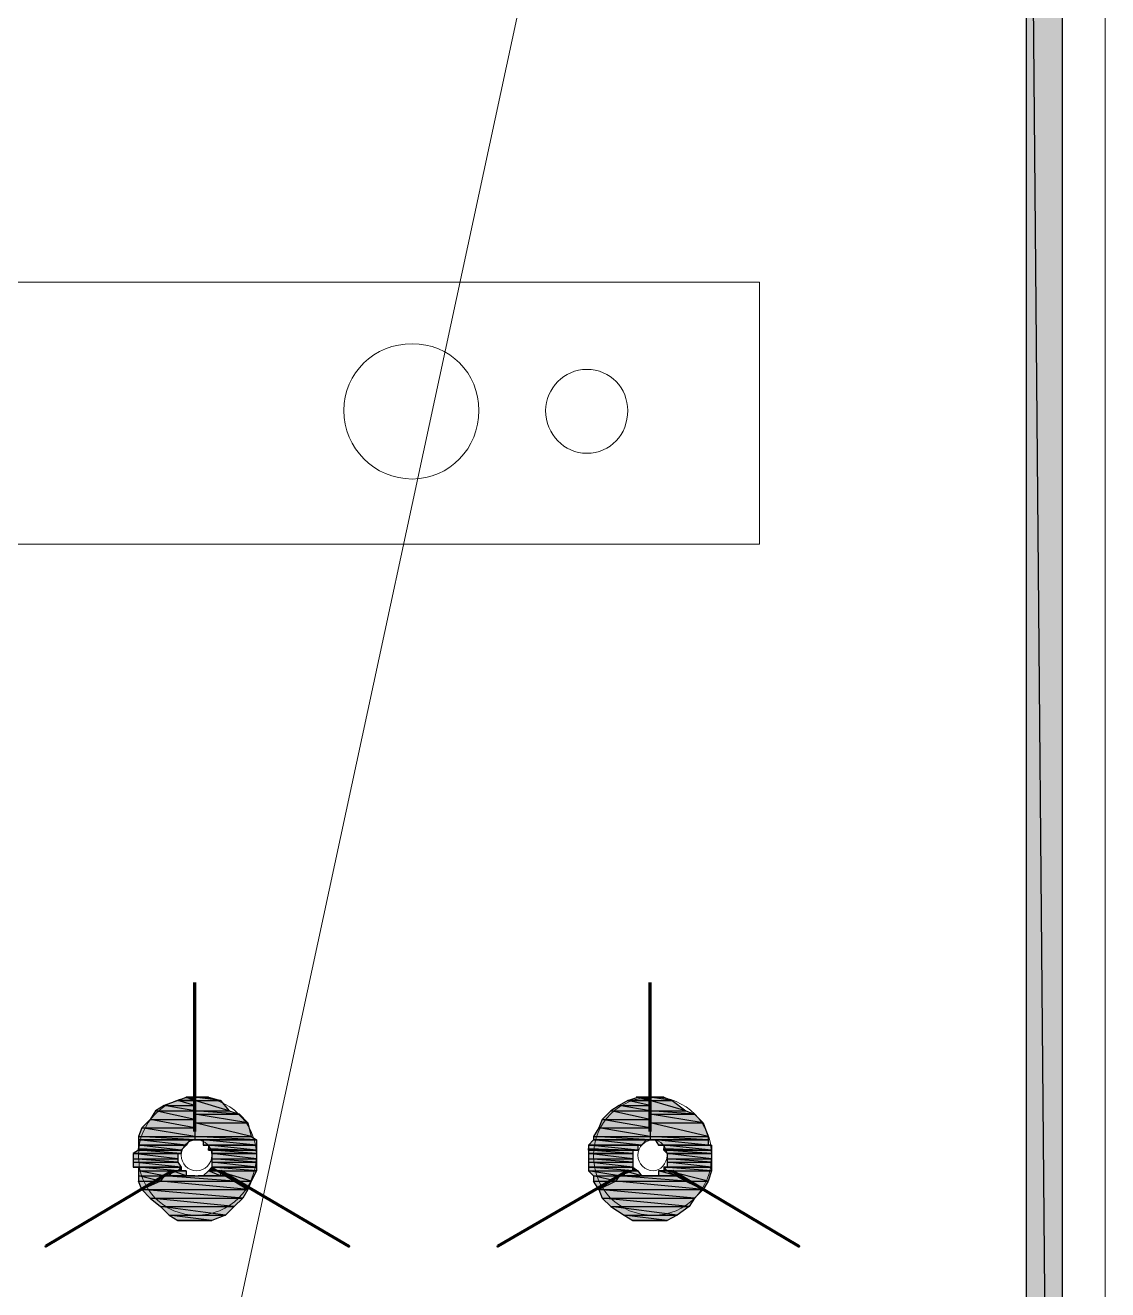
# Model space of a CAD drawing. Header units: millimetres. Extents: x 50 to 186, y -32 to 33.
# Drawn here: x 118.926 to 119.809, y -7.654 to -6.623 of the extents above; entities that cross this region are included whole.
import ezdxf

# ---------------------------------------------------------------- set-up
doc = ezdxf.new("R2010")
doc.units = ezdxf.units.MM
doc.layers.add('Prumada Eletrica', color=40, linetype='Continuous', lineweight=30)

msp = doc.modelspace()

# ---------------------------------------------------------------- hatches: boundary and pattern name
at = {"layer": 'Prumada Eletrica', "true_color": 0x000007}
h = msp.add_hatch(color=7, dxfattribs=at)
h.paths.add_polyline_path([(119.7722, -5.9843), (119.7429, -5.9843), (119.7722, -9.3282)])
h.paths.add_polyline_path([(119.7429, -5.9843), (119.7722, -9.3282), (119.7429, -9.3282)])
for points in [[(119.0641, -7.4998), (119.0501, -7.4998), (119.0571, -7.497)], [(119.4356, -7.4998), (119.4174, -7.4998), (119.4258, -7.497)], [(119.0529, -7.5571), (119.0501, -7.5571), (119.0529, -7.5543)], [(119.4258, -7.5571), (119.4216, -7.5571), (119.4216, -7.5543)], [(119.0208, -7.5724), (119.018, -7.5655), (119.0361, -7.5655)], [(119.1074, -7.5724), (119.0962, -7.5655), (119.1101, -7.5655)], [(119.3937, -7.5724), (119.3895, -7.5655), (119.4077, -7.5655)], [(119.4789, -7.5724), (119.4649, -7.5655), (119.4831, -7.5655)]]:
    msp.add_hatch(color=7, dxfattribs=at).paths.add_polyline_path(points)
h = msp.add_hatch(color=7, dxfattribs=at)
h.paths.add_polyline_path([(119.0571, -7.497), (119.0641, -7.497)])
h.paths.add_polyline_path([(119.0571, -7.497), (119.0641, -7.497), (119.0641, -7.4998)])
h = msp.add_hatch(color=7, dxfattribs=at)
h.paths.add_polyline_path([(119.0641, -7.4998), (119.085, -7.4998), (119.0641, -7.497)])
h.paths.add_polyline_path([(119.085, -7.4998), (119.0641, -7.497), (119.0752, -7.497)])
h = msp.add_hatch(color=7, dxfattribs=at)
h.paths.add_polyline_path([(119.4258, -7.497), (119.4244, -7.497), (119.4356, -7.497)])
h.paths.add_polyline_path([(119.4258, -7.497), (119.4356, -7.497), (119.4356, -7.4998)])
h = msp.add_hatch(color=7, dxfattribs=at)
h.paths.add_polyline_path([(119.4356, -7.4998), (119.4537, -7.4998), (119.4356, -7.497)])
h.paths.add_polyline_path([(119.4537, -7.4998), (119.4356, -7.497), (119.4468, -7.497)])
h = msp.add_hatch(color=7, dxfattribs=at)
h.paths.add_polyline_path([(119.0277, -7.5152), (119.0641, -7.5152), (119.0319, -7.5082)])
h.paths.add_polyline_path([(119.0641, -7.5152), (119.0319, -7.5082), (119.0641, -7.5082)])
h = msp.add_hatch(color=7, dxfattribs=at)
h.paths.add_polyline_path([(119.0319, -7.5082), (119.0641, -7.5082), (119.0389, -7.504)])
h.paths.add_polyline_path([(119.0641, -7.5082), (119.0389, -7.504), (119.0641, -7.504)])
h = msp.add_hatch(color=7, dxfattribs=at)
h.paths.add_polyline_path([(119.0389, -7.504), (119.0641, -7.504), (119.0501, -7.4998)])
h.paths.add_polyline_path([(119.0641, -7.504), (119.0501, -7.4998), (119.0641, -7.4998)])
h = msp.add_hatch(color=7, dxfattribs=at)
h.paths.add_polyline_path([(119.0641, -7.5082), (119.092, -7.5082), (119.0641, -7.4998)])
h.paths.add_polyline_path([(119.092, -7.5082), (119.0641, -7.4998), (119.085, -7.4998)])
h = msp.add_hatch(color=7, dxfattribs=at)
h.paths.add_polyline_path([(119.0641, -7.511), (119.1004, -7.511), (119.0641, -7.5082)])
h.paths.add_polyline_path([(119.1004, -7.511), (119.0641, -7.5082), (119.092, -7.5082)])
h = msp.add_hatch(color=7, dxfattribs=at)
h.paths.add_polyline_path([(119.3965, -7.5152), (119.4356, -7.5152), (119.4035, -7.5082)])
h.paths.add_polyline_path([(119.4356, -7.5152), (119.4035, -7.5082), (119.4356, -7.5082)])
h = msp.add_hatch(color=7, dxfattribs=at)
h.paths.add_polyline_path([(119.4035, -7.5082), (119.4356, -7.5082), (119.4105, -7.504)])
h.paths.add_polyline_path([(119.4356, -7.5082), (119.4105, -7.504), (119.4356, -7.504)])
h = msp.add_hatch(color=7, dxfattribs=at)
h.paths.add_polyline_path([(119.4105, -7.504), (119.4356, -7.504), (119.4174, -7.4998)])
h.paths.add_polyline_path([(119.4356, -7.504), (119.4174, -7.4998), (119.4356, -7.4998)])
h = msp.add_hatch(color=7, dxfattribs=at)
h.paths.add_polyline_path([(119.4356, -7.5082), (119.4649, -7.5082), (119.4356, -7.4998)])
h.paths.add_polyline_path([(119.4649, -7.5082), (119.4356, -7.4998), (119.4537, -7.4998)])
h = msp.add_hatch(color=7, dxfattribs=at)
h.paths.add_polyline_path([(119.4356, -7.511), (119.4719, -7.511), (119.4356, -7.5082)])
h.paths.add_polyline_path([(119.4719, -7.511), (119.4356, -7.5082), (119.4649, -7.5082)])
h = msp.add_hatch(color=7, dxfattribs=at)
h.paths.add_polyline_path([(119.0208, -7.5222), (119.0641, -7.5222), (119.0277, -7.5152)])
h.paths.add_polyline_path([(119.0641, -7.5222), (119.0277, -7.5152), (119.0641, -7.5152)])
h = msp.add_hatch(color=7, dxfattribs=at)
h.paths.add_polyline_path([(119.0641, -7.518), (119.1074, -7.518), (119.0641, -7.511)])
h.paths.add_polyline_path([(119.1074, -7.518), (119.0641, -7.511), (119.1004, -7.511)])
h = msp.add_hatch(color=7, dxfattribs=at)
h.paths.add_polyline_path([(119.0641, -7.5291), (119.1101, -7.5291), (119.0641, -7.518)])
h.paths.add_polyline_path([(119.1101, -7.5291), (119.0641, -7.518), (119.1074, -7.518)])
h = msp.add_hatch(color=7, dxfattribs=at)
h.paths.add_polyline_path([(119.3937, -7.5222), (119.4356, -7.5222), (119.3965, -7.5152)])
h.paths.add_polyline_path([(119.4356, -7.5222), (119.3965, -7.5152), (119.4356, -7.5152)])
h = msp.add_hatch(color=7, dxfattribs=at)
h.paths.add_polyline_path([(119.4356, -7.518), (119.4789, -7.518), (119.4356, -7.511)])
h.paths.add_polyline_path([(119.4789, -7.518), (119.4356, -7.511), (119.4719, -7.511)])
h = msp.add_hatch(color=7, dxfattribs=at)
h.paths.add_polyline_path([(119.4356, -7.5291), (119.4831, -7.5291), (119.4356, -7.518)])
h.paths.add_polyline_path([(119.4831, -7.5291), (119.4356, -7.518), (119.4789, -7.518)])
h = msp.add_hatch(color=7, dxfattribs=at)
h.paths.add_polyline_path([(119.018, -7.5291), (119.0641, -7.5291), (119.0208, -7.5222)])
h.paths.add_polyline_path([(119.0641, -7.5291), (119.0208, -7.5222), (119.0641, -7.5222)])
h = msp.add_hatch(color=7, dxfattribs=at)
h.paths.add_polyline_path([(119.018, -7.5319), (119.0641, -7.5319), (119.018, -7.5291)])
h.paths.add_polyline_path([(119.0641, -7.5319), (119.018, -7.5291), (119.0641, -7.5291)])
h = msp.add_hatch(color=7, dxfattribs=at)
h.paths.add_polyline_path([(119.0641, -7.5319), (119.1143, -7.5319), (119.0641, -7.5291)])
h.paths.add_polyline_path([(119.1143, -7.5319), (119.0641, -7.5291), (119.1101, -7.5291)])
h = msp.add_hatch(color=7, dxfattribs=at)
h.paths.add_polyline_path([(119.3895, -7.5291), (119.4356, -7.5291), (119.3937, -7.5222)])
h.paths.add_polyline_path([(119.4356, -7.5291), (119.3937, -7.5222), (119.4356, -7.5222)])
h = msp.add_hatch(color=7, dxfattribs=at)
h.paths.add_polyline_path([(119.3895, -7.5319), (119.4356, -7.5319), (119.3895, -7.5291)])
h.paths.add_polyline_path([(119.4356, -7.5319), (119.3895, -7.5291), (119.4356, -7.5291)])
h = msp.add_hatch(color=7, dxfattribs=at)
h.paths.add_polyline_path([(119.4356, -7.5319), (119.4831, -7.5319), (119.4356, -7.5291)])
h.paths.add_polyline_path([(119.4831, -7.5319), (119.4356, -7.5291), (119.4831, -7.5291)])
h = msp.add_hatch(color=7, dxfattribs=at)
h.paths.add_polyline_path([(119.018, -7.5361), (119.0571, -7.5361), (119.018, -7.5319)])
h.paths.add_polyline_path([(119.0571, -7.5361), (119.018, -7.5319), (119.0599, -7.5319)])
h = msp.add_hatch(color=7, dxfattribs=at)
h.paths.add_polyline_path([(119.018, -7.5403), (119.0529, -7.5403), (119.018, -7.5361)])
h.paths.add_polyline_path([(119.0529, -7.5403), (119.018, -7.5361), (119.0571, -7.5361)])
h = msp.add_hatch(color=7, dxfattribs=at)
h.paths.add_polyline_path([(119.0529, -7.5403), (119.018, -7.5403), (119.018, -7.5389)])
h.paths.add_polyline_path([(119.018, -7.5403), (119.018, -7.5389), (119.0529, -7.5403)])
h.paths.add_polyline_path([(119.018, -7.5403), (119.0529, -7.5403)])
h.paths.add_polyline_path([(119.0529, -7.5403), (119.018, -7.5403), (119.018, -7.5389)])
h = msp.add_hatch(color=7, dxfattribs=at)
h.paths.add_polyline_path([(119.0641, -7.5319), (119.1143, -7.5319)])
h.paths.add_polyline_path([(119.0641, -7.5319), (119.1143, -7.5319), (119.0682, -7.5319)])
h = msp.add_hatch(color=7, dxfattribs=at)
h.paths.add_polyline_path([(119.0682, -7.5319), (119.0668, -7.5319), (119.1143, -7.5319)])
h.paths.add_polyline_path([(119.0682, -7.5319), (119.1143, -7.5319), (119.071, -7.5319)])
h = msp.add_hatch(color=7, dxfattribs=at)
h.paths.add_polyline_path([(119.071, -7.5361), (119.1143, -7.5361), (119.071, -7.5319)])
h.paths.add_polyline_path([(119.1143, -7.5361), (119.071, -7.5319), (119.1143, -7.5319)])
h = msp.add_hatch(color=7, dxfattribs=at)
h.paths.add_polyline_path([(119.071, -7.5361), (119.1143, -7.5361)])
h.paths.add_polyline_path([(119.071, -7.5361), (119.1143, -7.5361), (119.0752, -7.5361)])
h = msp.add_hatch(color=7, dxfattribs=at)
h.paths.add_polyline_path([(119.0752, -7.5403), (119.1143, -7.5403), (119.0752, -7.5361)])
h.paths.add_polyline_path([(119.1143, -7.5403), (119.0752, -7.5361), (119.1143, -7.5361)])
h = msp.add_hatch(color=7, dxfattribs=at)
h.paths.add_polyline_path([(119.0752, -7.5403), (119.0752, -7.5389), (119.1143, -7.5403)])
h.paths.add_polyline_path([(119.0752, -7.5403), (119.1143, -7.5403), (119.078, -7.5403)])
h = msp.add_hatch(color=7, dxfattribs=at)
h.paths.add_polyline_path([(119.3853, -7.5361), (119.4286, -7.5361), (119.3895, -7.5319)])
h.paths.add_polyline_path([(119.4286, -7.5361), (119.3895, -7.5319), (119.4328, -7.5319)])
h = msp.add_hatch(color=7, dxfattribs=at)
h.paths.add_polyline_path([(119.3853, -7.5403), (119.4258, -7.5403), (119.3853, -7.5361)])
h.paths.add_polyline_path([(119.4258, -7.5403), (119.3853, -7.5361), (119.4258, -7.5361)])
h = msp.add_hatch(color=7, dxfattribs=at)
h.paths.add_polyline_path([(119.3853, -7.5403), (119.4216, -7.5403)])
h.paths.add_polyline_path([(119.4216, -7.5403), (119.3853, -7.5403), (119.4258, -7.5403)])
h.paths.add_polyline_path([(119.3853, -7.5403), (119.4258, -7.5403)])
h.paths.add_polyline_path([(119.4258, -7.5403), (119.3853, -7.5403), (119.3853, -7.5389)])
h = msp.add_hatch(color=7, dxfattribs=at)
h.paths.add_polyline_path([(119.4356, -7.5319), (119.4831, -7.5319)])
h.paths.add_polyline_path([(119.4356, -7.5319), (119.4831, -7.5319), (119.4398, -7.5319)])
h = msp.add_hatch(color=7, dxfattribs=at)
h.paths.add_polyline_path([(119.4426, -7.5361), (119.4831, -7.5361), (119.4398, -7.5319)])
h.paths.add_polyline_path([(119.4831, -7.5361), (119.4398, -7.5319), (119.4831, -7.5319)])
h = msp.add_hatch(color=7, dxfattribs=at)
h.paths.add_polyline_path([(119.4426, -7.5361), (119.4859, -7.5361)])
h.paths.add_polyline_path([(119.4426, -7.5361), (119.4859, -7.5361), (119.4468, -7.5361)])
h = msp.add_hatch(color=7, dxfattribs=at)
h.paths.add_polyline_path([(119.4468, -7.5403), (119.4859, -7.5403), (119.4468, -7.5361)])
h.paths.add_polyline_path([(119.4859, -7.5403), (119.4468, -7.5361), (119.4859, -7.5361)])
h = msp.add_hatch(color=7, dxfattribs=at)
h.paths.add_polyline_path([(119.4859, -7.5403), (119.4468, -7.5403), (119.4468, -7.5389)])
h.paths.add_polyline_path([(119.4468, -7.5403), (119.4468, -7.5389), (119.4859, -7.5403)])
h = msp.add_hatch(color=7, dxfattribs=at)
h.paths.add_polyline_path([(119.0138, -7.5431), (119.0529, -7.5431), (119.018, -7.5403)])
h.paths.add_polyline_path([(119.0529, -7.5431), (119.018, -7.5403), (119.0529, -7.5403)])
h = msp.add_hatch(color=7, dxfattribs=at)
h.paths.add_polyline_path([(119.0138, -7.5473), (119.0501, -7.5473), (119.0138, -7.5431)])
h.paths.add_polyline_path([(119.0501, -7.5473), (119.0138, -7.5431), (119.0501, -7.5431)])
h = msp.add_hatch(color=7, dxfattribs=at)
h.paths.add_polyline_path([(119.0138, -7.5501), (119.0501, -7.5501), (119.0138, -7.5473)])
h.paths.add_polyline_path([(119.0501, -7.5501), (119.0138, -7.5473), (119.0501, -7.5473)])
h = msp.add_hatch(color=7, dxfattribs=at)
h.paths.add_polyline_path([(119.0138, -7.5543), (119.0529, -7.5543), (119.0138, -7.5501)])
h.paths.add_polyline_path([(119.0529, -7.5543), (119.0138, -7.5501), (119.0501, -7.5501)])
h = msp.add_hatch(color=7, dxfattribs=at)
h.paths.add_polyline_path([(119.078, -7.5431), (119.1143, -7.5431), (119.078, -7.5403)])
h.paths.add_polyline_path([(119.1143, -7.5431), (119.078, -7.5403), (119.1143, -7.5403)])
h = msp.add_hatch(color=7, dxfattribs=at)
h.paths.add_polyline_path([(119.078, -7.5473), (119.1143, -7.5473), (119.078, -7.5431)])
h.paths.add_polyline_path([(119.1143, -7.5473), (119.078, -7.5431), (119.1143, -7.5431)])
h = msp.add_hatch(color=7, dxfattribs=at)
h.paths.add_polyline_path([(119.078, -7.5501), (119.1143, -7.5501), (119.078, -7.5473)])
h.paths.add_polyline_path([(119.1143, -7.5501), (119.078, -7.5473), (119.1143, -7.5473)])
h = msp.add_hatch(color=7, dxfattribs=at)
h.paths.add_polyline_path([(119.078, -7.5543), (119.1143, -7.5543), (119.078, -7.5501)])
h.paths.add_polyline_path([(119.1143, -7.5543), (119.078, -7.5501), (119.1143, -7.5501)])
h = msp.add_hatch(color=7, dxfattribs=at)
h.paths.add_polyline_path([(119.3853, -7.5431), (119.4216, -7.5431), (119.3853, -7.5403)])
h.paths.add_polyline_path([(119.4216, -7.5431), (119.3853, -7.5403), (119.4216, -7.5403)])
h = msp.add_hatch(color=7, dxfattribs=at)
h.paths.add_polyline_path([(119.3853, -7.5473), (119.4216, -7.5473), (119.3853, -7.5431)])
h.paths.add_polyline_path([(119.4216, -7.5473), (119.3853, -7.5431), (119.4216, -7.5431)])
h = msp.add_hatch(color=7, dxfattribs=at)
h.paths.add_polyline_path([(119.3853, -7.5501), (119.4216, -7.5501), (119.3853, -7.5473)])
h.paths.add_polyline_path([(119.4216, -7.5501), (119.3853, -7.5473), (119.4216, -7.5473)])
h = msp.add_hatch(color=7, dxfattribs=at)
h.paths.add_polyline_path([(119.3853, -7.5543), (119.4216, -7.5543), (119.3853, -7.5501)])
h.paths.add_polyline_path([(119.4216, -7.5543), (119.3853, -7.5501), (119.4216, -7.5501)])
h = msp.add_hatch(color=7, dxfattribs=at)
h.paths.add_polyline_path([(119.4496, -7.5431), (119.4859, -7.5431), (119.4468, -7.5403)])
h.paths.add_polyline_path([(119.4859, -7.5431), (119.4468, -7.5403), (119.4859, -7.5403)])
h = msp.add_hatch(color=7, dxfattribs=at)
h.paths.add_polyline_path([(119.4496, -7.5473), (119.4859, -7.5473), (119.4496, -7.5431)])
h.paths.add_polyline_path([(119.4859, -7.5473), (119.4496, -7.5431), (119.4859, -7.5431)])
h = msp.add_hatch(color=7, dxfattribs=at)
h.paths.add_polyline_path([(119.4496, -7.5501), (119.4859, -7.5501), (119.4496, -7.5473)])
h.paths.add_polyline_path([(119.4859, -7.5501), (119.4496, -7.5473), (119.4859, -7.5473)])
h = msp.add_hatch(color=7, dxfattribs=at)
h.paths.add_polyline_path([(119.4496, -7.5543), (119.4859, -7.5543), (119.4496, -7.5501)])
h.paths.add_polyline_path([(119.4859, -7.5543), (119.4496, -7.5501), (119.4859, -7.5501)])
h = msp.add_hatch(color=7, dxfattribs=at)
h.paths.add_polyline_path([(119.0138, -7.5543), (119.0529, -7.5543)])
h.paths.add_polyline_path([(119.0138, -7.5543), (119.0529, -7.5543), (119.018, -7.5543)])
h = msp.add_hatch(color=7, dxfattribs=at)
h.paths.add_polyline_path([(119.018, -7.5571), (119.0501, -7.5571), (119.018, -7.5543)])
h.paths.add_polyline_path([(119.0501, -7.5571), (119.018, -7.5543), (119.0529, -7.5543)])
h = msp.add_hatch(color=7, dxfattribs=at)
h.paths.add_polyline_path([(119.018, -7.5613), (119.0389, -7.5613), (119.018, -7.5571)])
h.paths.add_polyline_path([(119.0389, -7.5613), (119.018, -7.5571), (119.0501, -7.5571)])
h = msp.add_hatch(color=7, dxfattribs=at)
h.paths.add_polyline_path([(119.0431, -7.5613), (119.0571, -7.5613), (119.0459, -7.5571)])
h.paths.add_polyline_path([(119.0571, -7.5613), (119.0459, -7.5571), (119.0571, -7.5571)])
h = msp.add_hatch(color=7, dxfattribs=at)
h.paths.add_polyline_path([(119.071, -7.5613), (119.085, -7.5613), (119.0752, -7.5571)])
h.paths.add_polyline_path([(119.085, -7.5613), (119.0752, -7.5571), (119.085, -7.5571)])
h = msp.add_hatch(color=7, dxfattribs=at)
h.paths.add_polyline_path([(119.0752, -7.5571), (119.085, -7.5571)])
h.paths.add_polyline_path([(119.085, -7.5571), (119.0752, -7.5571), (119.0822, -7.5571)])
h.paths.add_polyline_path([(119.0752, -7.5571), (119.0822, -7.5571), (119.078, -7.5543)])
h = msp.add_hatch(color=7, dxfattribs=at)
h.paths.add_polyline_path([(119.0822, -7.5571), (119.1143, -7.5571), (119.078, -7.5543)])
h.paths.add_polyline_path([(119.1143, -7.5571), (119.078, -7.5543), (119.1143, -7.5543)])
h = msp.add_hatch(color=7, dxfattribs=at)
h.paths.add_polyline_path([(119.0962, -7.5655), (119.1101, -7.5655), (119.0822, -7.5571)])
h.paths.add_polyline_path([(119.1101, -7.5655), (119.0822, -7.5571), (119.1143, -7.5571)])
h = msp.add_hatch(color=7, dxfattribs=at)
h.paths.add_polyline_path([(119.3853, -7.5571), (119.4216, -7.5571), (119.3853, -7.5543)])
h.paths.add_polyline_path([(119.4216, -7.5571), (119.3853, -7.5543), (119.4216, -7.5543)])
h = msp.add_hatch(color=7, dxfattribs=at)
h.paths.add_polyline_path([(119.3895, -7.5613), (119.4105, -7.5613), (119.3853, -7.5571)])
h.paths.add_polyline_path([(119.4105, -7.5613), (119.3853, -7.5571), (119.4216, -7.5571)])
h = msp.add_hatch(color=7, dxfattribs=at)
h.paths.add_polyline_path([(119.4146, -7.5613), (119.4286, -7.5613), (119.4146, -7.5571)])
h.paths.add_polyline_path([(119.4286, -7.5613), (119.4146, -7.5571), (119.4258, -7.5571)])
h = msp.add_hatch(color=7, dxfattribs=at)
h.paths.add_polyline_path([(119.4174, -7.5571), (119.4258, -7.5571)])
h.paths.add_polyline_path([(119.4174, -7.5571), (119.4258, -7.5571), (119.4146, -7.5571)])
h = msp.add_hatch(color=7, dxfattribs=at)
h.paths.add_polyline_path([(119.4216, -7.5571), (119.4258, -7.5571)])
h.paths.add_polyline_path([(119.4216, -7.5571), (119.4258, -7.5571), (119.4174, -7.5571)])
h = msp.add_hatch(color=7, dxfattribs=at)
h.paths.add_polyline_path([(119.4426, -7.5571), (119.4537, -7.5571), (119.4468, -7.5571)])
h.paths.add_polyline_path([(119.4537, -7.5571), (119.4468, -7.5571), (119.4496, -7.5571)])
h.paths.add_polyline_path([(119.4468, -7.5571), (119.4496, -7.5571), (119.4468, -7.5543)])
h = msp.add_hatch(color=7, dxfattribs=at)
h.paths.add_polyline_path([(119.4426, -7.5613), (119.4579, -7.5613), (119.4426, -7.5571)])
h.paths.add_polyline_path([(119.4579, -7.5613), (119.4426, -7.5571), (119.4537, -7.5571)])
h = msp.add_hatch(color=7, dxfattribs=at)
h.paths.add_polyline_path([(119.4496, -7.5571), (119.4859, -7.5571), (119.4468, -7.5543)])
h.paths.add_polyline_path([(119.4859, -7.5571), (119.4468, -7.5543), (119.4859, -7.5543)])
h = msp.add_hatch(color=7, dxfattribs=at)
h.paths.add_polyline_path([(119.4496, -7.5543), (119.4859, -7.5543)])
h.paths.add_polyline_path([(119.4496, -7.5543), (119.4859, -7.5543), (119.4468, -7.5543)])
h = msp.add_hatch(color=7, dxfattribs=at)
h.paths.add_polyline_path([(119.4649, -7.5655), (119.4831, -7.5655), (119.4496, -7.5571)])
h.paths.add_polyline_path([(119.4831, -7.5655), (119.4496, -7.5571), (119.4859, -7.5571)])
h = msp.add_hatch(color=7, dxfattribs=at)
h.paths.add_polyline_path([(119.018, -7.5655), (119.0361, -7.5655), (119.018, -7.5613)])
h.paths.add_polyline_path([(119.0361, -7.5655), (119.018, -7.5613), (119.0389, -7.5613)])
h = msp.add_hatch(color=7, dxfattribs=at)
h.paths.add_polyline_path([(119.0208, -7.5724), (119.1074, -7.5724), (119.0361, -7.5655)])
h.paths.add_polyline_path([(119.1074, -7.5724), (119.0361, -7.5655), (119.0962, -7.5655)])
h = msp.add_hatch(color=7, dxfattribs=at)
h.paths.add_polyline_path([(119.0361, -7.5655), (119.0962, -7.5655), (119.0389, -7.5613)])
h.paths.add_polyline_path([(119.0962, -7.5655), (119.0389, -7.5613), (119.0892, -7.5613)])
h = msp.add_hatch(color=7, dxfattribs=at)
h.paths.add_polyline_path([(119.0892, -7.5613), (119.0682, -7.5613), (119.0668, -7.5613)])
h.paths.add_polyline_path([(119.0682, -7.5613), (119.0668, -7.5613), (119.0892, -7.5613)])
h = msp.add_hatch(color=7, dxfattribs=at)
h.paths.add_polyline_path([(119.3895, -7.5655), (119.4077, -7.5655), (119.3895, -7.5613)])
h.paths.add_polyline_path([(119.4077, -7.5655), (119.3895, -7.5613), (119.4105, -7.5613)])
h = msp.add_hatch(color=7, dxfattribs=at)
h.paths.add_polyline_path([(119.3937, -7.5724), (119.4789, -7.5724), (119.4077, -7.5655)])
h.paths.add_polyline_path([(119.4789, -7.5724), (119.4077, -7.5655), (119.4649, -7.5655)])
h = msp.add_hatch(color=7, dxfattribs=at)
h.paths.add_polyline_path([(119.4077, -7.5655), (119.4649, -7.5655), (119.4105, -7.5613)])
h.paths.add_polyline_path([(119.4649, -7.5655), (119.4105, -7.5613), (119.4607, -7.5613)])
h = msp.add_hatch(color=7, dxfattribs=at)
h.paths.add_polyline_path([(119.4398, -7.5613), (119.4607, -7.5613)])
h.paths.add_polyline_path([(119.4398, -7.5613), (119.4607, -7.5613), (119.4356, -7.5613)])
h = msp.add_hatch(color=7, dxfattribs=at)
h.paths.add_polyline_path([(119.0277, -7.5794), (119.1032, -7.5794), (119.0208, -7.5724)])
h.paths.add_polyline_path([(119.1032, -7.5794), (119.0208, -7.5724), (119.1074, -7.5724)])
h = msp.add_hatch(color=7, dxfattribs=at)
h.paths.add_polyline_path([(119.0361, -7.5864), (119.0962, -7.5864), (119.0277, -7.5794)])
h.paths.add_polyline_path([(119.0962, -7.5864), (119.0277, -7.5794), (119.1032, -7.5794)])
h = msp.add_hatch(color=7, dxfattribs=at)
h.paths.add_polyline_path([(119.3965, -7.5794), (119.4719, -7.5794), (119.3937, -7.5724)])
h.paths.add_polyline_path([(119.4719, -7.5794), (119.3937, -7.5724), (119.4789, -7.5724)])
h = msp.add_hatch(color=7, dxfattribs=at)
h.paths.add_polyline_path([(119.4035, -7.5864), (119.4677, -7.5864), (119.3965, -7.5794)])
h.paths.add_polyline_path([(119.4677, -7.5864), (119.3965, -7.5794), (119.4719, -7.5794)])
h = msp.add_hatch(color=7, dxfattribs=at)
h.paths.add_polyline_path([(119.0431, -7.5934), (119.0892, -7.5934), (119.0361, -7.5864)])
h.paths.add_polyline_path([(119.0892, -7.5934), (119.0361, -7.5864), (119.0962, -7.5864)])
h = msp.add_hatch(color=7, dxfattribs=at)
h.paths.add_polyline_path([(119.4146, -7.5934), (119.4579, -7.5934), (119.4035, -7.5864)])
h.paths.add_polyline_path([(119.4579, -7.5934), (119.4035, -7.5864), (119.4677, -7.5864)])
h = msp.add_hatch(color=7, dxfattribs=at)
h.paths.add_polyline_path([(119.0501, -7.5976), (119.078, -7.5976), (119.0431, -7.5934)])
h.paths.add_polyline_path([(119.078, -7.5976), (119.0431, -7.5934), (119.0892, -7.5934)])
h = msp.add_hatch(color=7, dxfattribs=at)
h.paths.add_polyline_path([(119.4216, -7.5976), (119.4496, -7.5976), (119.4146, -7.5934)])
h.paths.add_polyline_path([(119.4496, -7.5976), (119.4146, -7.5934), (119.4579, -7.5934)])

# ---------------------------------------------------------------- linework, layer by layer
at = {"layer": 'Prumada Eletrica', "color": 7, "linetype": 'Continuous', "lineweight": 20, "true_color": 0x000007}
for points in [[(123.0937, -3.8026), (119.9328, -3.8026), (118.9705, -8.2722)], [(118.0235, -5.7622), (119.7429, -5.7622), (119.7429, -9.3282), (118.0165, -9.3282), (118.0151, -9.3268), (117.9522, -9.3282)], [(119.8071, -5.8488), (119.8071, -9.3282), (117.9522, -9.3282), (117.9522, -5.8488)], [(121.6606, -5.8488), (121.6606, -9.3282), (119.8071, -9.3282), (119.8071, -5.8488)], [(119.7429, -9.3282), (119.7722, -9.3282), (119.7722, -5.9843)], [(119.525, -6.8322), (119.525, -7.0459), (118.2414, -7.0459)], [(118.8853, -6.8322), (119.525, -6.8322), (119.525, -6.8322)]]:
    msp.add_lwpolyline(points, dxfattribs=at)
for points in [[(117.9522, -5.6198), (119.8071, -5.6198), (119.8071, -9.3282), (117.9522, -9.3282)], [(119.8071, -5.6198), (121.6606, -5.6198), (121.6606, -9.3282), (119.8071, -9.3282)]]:
    msp.add_lwpolyline(points, close=True, dxfattribs=at)
at = {"layer": 'Prumada Eletrica', "color": 7, "linetype": 'Continuous', "lineweight": -2, "true_color": 0x000007}
for points in [[(119.7722, -5.9843), (119.7429, -5.9843), (119.7722, -9.3282)], [(119.7429, -5.9843), (119.7722, -9.3282), (119.7429, -9.3282)], [(119.0641, -7.4998), (119.0501, -7.4998), (119.0571, -7.497)], [(119.0571, -7.497), (119.0571, -7.497), (119.0641, -7.497)], [(119.0571, -7.497), (119.0641, -7.497), (119.0641, -7.4998)], [(119.0641, -7.4998), (119.085, -7.4998), (119.0641, -7.497)], [(119.085, -7.4998), (119.0641, -7.497), (119.0752, -7.497)], [(119.071, -7.497), (119.0641, -7.497), (119.0641, -7.497)], [(119.0641, -7.497), (119.0752, -7.497)], [(119.0752, -7.497), (119.0641, -7.497), (119.071, -7.497)], [(119.4356, -7.4998), (119.4174, -7.4998), (119.4258, -7.497)], [(119.4258, -7.497), (119.4244, -7.497), (119.4356, -7.497)], [(119.4258, -7.497), (119.4356, -7.497), (119.4356, -7.4998)], [(119.4356, -7.4998), (119.4537, -7.4998), (119.4356, -7.497)], [(119.4537, -7.4998), (119.4356, -7.497), (119.4468, -7.497)], [(119.4426, -7.497), (119.4356, -7.497), (119.4356, -7.497)], [(119.4356, -7.497), (119.4468, -7.497)], [(119.4468, -7.497), (119.4356, -7.497), (119.4426, -7.497)], [(119.0277, -7.5152), (119.0641, -7.5152), (119.0319, -7.5082)], [(119.0319, -7.5082), (119.0641, -7.5082), (119.0389, -7.504)], [(119.0641, -7.5152), (119.0319, -7.5082), (119.0641, -7.5082)], [(119.0389, -7.504), (119.0641, -7.504), (119.0501, -7.4998)], [(119.0641, -7.5082), (119.0389, -7.504), (119.0641, -7.504)], [(119.0641, -7.504), (119.0501, -7.4998), (119.0641, -7.4998)], [(119.0641, -7.5082), (119.092, -7.5082), (119.0641, -7.4998)], [(119.092, -7.5082), (119.0641, -7.4998), (119.085, -7.4998)], [(119.0641, -7.511), (119.1004, -7.511), (119.0641, -7.5082)], [(119.1004, -7.511), (119.0641, -7.5082), (119.092, -7.5082)], [(119.3965, -7.5152), (119.4356, -7.5152), (119.4035, -7.5082)], [(119.4035, -7.5082), (119.4356, -7.5082), (119.4105, -7.504)], [(119.4356, -7.5152), (119.4035, -7.5082), (119.4356, -7.5082)], [(119.4105, -7.504), (119.4356, -7.504), (119.4174, -7.4998)], [(119.4356, -7.5082), (119.4105, -7.504), (119.4356, -7.504)], [(119.4356, -7.504), (119.4174, -7.4998), (119.4356, -7.4998)], [(119.4356, -7.5082), (119.4649, -7.5082), (119.4356, -7.4998)], [(119.4649, -7.5082), (119.4356, -7.4998), (119.4537, -7.4998)], [(119.4356, -7.511), (119.4719, -7.511), (119.4356, -7.5082)], [(119.4719, -7.511), (119.4356, -7.5082), (119.4649, -7.5082)], [(119.0208, -7.5222), (119.0641, -7.5222), (119.0277, -7.5152)], [(119.0641, -7.5222), (119.0277, -7.5152), (119.0641, -7.5152)], [(119.0641, -7.518), (119.1074, -7.518), (119.0641, -7.511)], [(119.1074, -7.518), (119.0641, -7.511), (119.1004, -7.511)], [(119.0641, -7.5291), (119.1101, -7.5291), (119.0641, -7.518)], [(119.1101, -7.5291), (119.0641, -7.518), (119.1074, -7.518)], [(119.3937, -7.5222), (119.4356, -7.5222), (119.3965, -7.5152)], [(119.4356, -7.5222), (119.3965, -7.5152), (119.4356, -7.5152)], [(119.4356, -7.518), (119.4789, -7.518), (119.4356, -7.511)], [(119.4789, -7.518), (119.4356, -7.511), (119.4719, -7.511)], [(119.4356, -7.5291), (119.4831, -7.5291), (119.4356, -7.518)], [(119.4831, -7.5291), (119.4356, -7.518), (119.4789, -7.518)], [(119.018, -7.5291), (119.0641, -7.5291), (119.0208, -7.5222)], [(119.018, -7.5319), (119.0641, -7.5319), (119.018, -7.5291)], [(119.0641, -7.5319), (119.018, -7.5291), (119.0641, -7.5291)], [(119.0641, -7.5291), (119.0208, -7.5222), (119.0641, -7.5222)], [(119.0641, -7.5319), (119.1143, -7.5319), (119.0641, -7.5291)], [(119.1143, -7.5319), (119.0641, -7.5291), (119.1101, -7.5291)], [(119.3895, -7.5291), (119.4356, -7.5291), (119.3937, -7.5222)], [(119.3895, -7.5319), (119.4356, -7.5319), (119.3895, -7.5291)], [(119.4356, -7.5319), (119.3895, -7.5291), (119.4356, -7.5291)], [(119.4356, -7.5291), (119.3937, -7.5222), (119.4356, -7.5222)], [(119.4356, -7.5319), (119.4831, -7.5319), (119.4356, -7.5291)], [(119.4831, -7.5319), (119.4356, -7.5291), (119.4831, -7.5291)], [(119.018, -7.5361), (119.0571, -7.5361), (119.018, -7.5319)], [(119.0571, -7.5361), (119.018, -7.5319), (119.0599, -7.5319)], [(119.018, -7.5319), (119.0599, -7.5319)], [(119.0599, -7.5319), (119.018, -7.5319), (119.0641, -7.5319)], [(119.0641, -7.5319), (119.018, -7.5319), (119.018, -7.5319)], [(119.018, -7.5319), (119.018, -7.5319), (119.0641, -7.5319)], [(119.018, -7.5403), (119.0529, -7.5403), (119.018, -7.5361)], [(119.0529, -7.5403), (119.018, -7.5361), (119.0571, -7.5361)], [(119.0571, -7.5361), (119.018, -7.5361), (119.018, -7.5361)], [(119.018, -7.5361), (119.018, -7.5361), (119.0571, -7.5361)], [(119.0529, -7.5403), (119.018, -7.5403), (119.018, -7.5389)], [(119.018, -7.5403), (119.018, -7.5389), (119.0529, -7.5403)], [(119.0529, -7.5403), (119.018, -7.5403), (119.018, -7.5389)], [(119.0641, -7.5319), (119.0641, -7.5319), (119.1143, -7.5319)], [(119.0641, -7.5319), (119.1143, -7.5319), (119.0682, -7.5319)], [(119.0682, -7.5319), (119.0668, -7.5319), (119.1143, -7.5319)], [(119.0682, -7.5319), (119.1143, -7.5319), (119.071, -7.5319)], [(119.071, -7.5361), (119.1143, -7.5361), (119.071, -7.5319)], [(119.1143, -7.5361), (119.071, -7.5319), (119.1143, -7.5319)], [(119.071, -7.5361), (119.071, -7.5361), (119.1143, -7.5361)], [(119.071, -7.5361), (119.1143, -7.5361), (119.0752, -7.5361)], [(119.0752, -7.5403), (119.1143, -7.5403), (119.0752, -7.5361)], [(119.1143, -7.5403), (119.0752, -7.5361), (119.1143, -7.5361)], [(119.1143, -7.5361), (119.0752, -7.5361), (119.0752, -7.5361)], [(119.0752, -7.5361), (119.0752, -7.5361), (119.1143, -7.5361)], [(119.0752, -7.5403), (119.0752, -7.5389), (119.1143, -7.5403)], [(119.3853, -7.5361), (119.4286, -7.5361), (119.3895, -7.5319)], [(119.3853, -7.5403), (119.4258, -7.5403), (119.3853, -7.5361)], [(119.4258, -7.5403), (119.3853, -7.5361), (119.4258, -7.5361)], [(119.3853, -7.5361), (119.4258, -7.5361)], [(119.4258, -7.5361), (119.3853, -7.5361), (119.4286, -7.5361)], [(119.4258, -7.5403), (119.3853, -7.5403), (119.3853, -7.5389)], [(119.4286, -7.5361), (119.3895, -7.5319), (119.4328, -7.5319)], [(119.4328, -7.5319), (119.3895, -7.5319), (119.3895, -7.5319)], [(119.3895, -7.5319), (119.3895, -7.5319), (119.4328, -7.5319)], [(119.3895, -7.5319), (119.4328, -7.5319)], [(119.4328, -7.5319), (119.3895, -7.5319), (119.4356, -7.5319)], [(119.4356, -7.5319), (119.4356, -7.5319), (119.4831, -7.5319)], [(119.4356, -7.5319), (119.4831, -7.5319), (119.4398, -7.5319)], [(119.4426, -7.5361), (119.4831, -7.5361), (119.4398, -7.5319)], [(119.4831, -7.5361), (119.4398, -7.5319), (119.4831, -7.5319)], [(119.4831, -7.5319), (119.4398, -7.5319), (119.4398, -7.5319)], [(119.4398, -7.5319), (119.4398, -7.5319), (119.4831, -7.5319)], [(119.4426, -7.5361), (119.4426, -7.5361), (119.4859, -7.5361)], [(119.4426, -7.5361), (119.4859, -7.5361), (119.4468, -7.5361)], [(119.4426, -7.5361), (119.4859, -7.5361)], [(119.4859, -7.5361), (119.4426, -7.5361), (119.4831, -7.5361)], [(119.4468, -7.5403), (119.4859, -7.5403), (119.4468, -7.5361)], [(119.4859, -7.5403), (119.4468, -7.5361), (119.4859, -7.5361)], [(119.4859, -7.5403), (119.4468, -7.5403), (119.4468, -7.5389)], [(119.4468, -7.5403), (119.4468, -7.5389), (119.4859, -7.5403)], [(119.0138, -7.5431), (119.0529, -7.5431), (119.018, -7.5403)], [(119.0138, -7.5473), (119.0501, -7.5473), (119.0138, -7.5431)], [(119.0501, -7.5473), (119.0138, -7.5431), (119.0501, -7.5431)], [(119.0138, -7.5431), (119.0501, -7.5431)], [(119.0501, -7.5431), (119.0138, -7.5431), (119.0529, -7.5431)], [(119.0138, -7.5501), (119.0501, -7.5501), (119.0138, -7.5473)], [(119.0501, -7.5501), (119.0138, -7.5473), (119.0501, -7.5473)], [(119.0138, -7.5543), (119.0529, -7.5543), (119.0138, -7.5501)], [(119.0529, -7.5543), (119.0138, -7.5501), (119.0501, -7.5501)], [(119.0529, -7.5431), (119.018, -7.5403), (119.0529, -7.5403)], [(119.018, -7.5403), (119.0529, -7.5403)], [(119.0752, -7.5403), (119.1143, -7.5403), (119.078, -7.5403)], [(119.078, -7.5431), (119.1143, -7.5431), (119.078, -7.5403)], [(119.1143, -7.5431), (119.078, -7.5403), (119.1143, -7.5403)], [(119.078, -7.5473), (119.1143, -7.5473), (119.078, -7.5431)], [(119.1143, -7.5473), (119.078, -7.5431), (119.1143, -7.5431)], [(119.1143, -7.5431), (119.078, -7.5431), (119.078, -7.5431)], [(119.078, -7.5431), (119.078, -7.5431), (119.1143, -7.5431)], [(119.078, -7.5501), (119.1143, -7.5501), (119.078, -7.5473)], [(119.1143, -7.5501), (119.078, -7.5473), (119.1143, -7.5473)], [(119.078, -7.5543), (119.1143, -7.5543), (119.078, -7.5501)], [(119.1143, -7.5543), (119.078, -7.5501), (119.1143, -7.5501)], [(119.3853, -7.5431), (119.4216, -7.5431), (119.3853, -7.5403)], [(119.4216, -7.5431), (119.3853, -7.5403), (119.4216, -7.5403)], [(119.3853, -7.5403), (119.4216, -7.5403)], [(119.4216, -7.5403), (119.3853, -7.5403), (119.4258, -7.5403)], [(119.3853, -7.5403), (119.4258, -7.5403)], [(119.3853, -7.5473), (119.4216, -7.5473), (119.3853, -7.5431)], [(119.4216, -7.5473), (119.3853, -7.5431), (119.4216, -7.5431)], [(119.4216, -7.5431), (119.3853, -7.5431), (119.3853, -7.5431)], [(119.3853, -7.5431), (119.3853, -7.5431), (119.4216, -7.5431)], [(119.3853, -7.5501), (119.4216, -7.5501), (119.3853, -7.5473)], [(119.4216, -7.5501), (119.3853, -7.5473), (119.4216, -7.5473)], [(119.3853, -7.5543), (119.4216, -7.5543), (119.3853, -7.5501)], [(119.4216, -7.5543), (119.3853, -7.5501), (119.4216, -7.5501)], [(119.4496, -7.5431), (119.4859, -7.5431), (119.4468, -7.5403)], [(119.4859, -7.5431), (119.4468, -7.5403), (119.4859, -7.5403)], [(119.4496, -7.5473), (119.4859, -7.5473), (119.4496, -7.5431)], [(119.4859, -7.5473), (119.4496, -7.5431), (119.4859, -7.5431)], [(119.4859, -7.5431), (119.4496, -7.5431), (119.4496, -7.5431)], [(119.4496, -7.5431), (119.4496, -7.5431), (119.4859, -7.5431)], [(119.4496, -7.5501), (119.4859, -7.5501), (119.4496, -7.5473)], [(119.4859, -7.5501), (119.4496, -7.5473), (119.4859, -7.5473)], [(119.4496, -7.5543), (119.4859, -7.5543), (119.4496, -7.5501)], [(119.4859, -7.5543), (119.4496, -7.5501), (119.4859, -7.5501)], [(119.0138, -7.5543), (119.0138, -7.5543), (119.0529, -7.5543)], [(119.0138, -7.5543), (119.0529, -7.5543), (119.018, -7.5543)], [(119.018, -7.5571), (119.0501, -7.5571), (119.018, -7.5543)], [(119.0501, -7.5571), (119.018, -7.5543), (119.0529, -7.5543)], [(119.018, -7.5613), (119.0389, -7.5613), (119.018, -7.5571)], [(119.0389, -7.5613), (119.018, -7.5571), (119.0501, -7.5571)], [(119.0431, -7.5613), (119.0571, -7.5613), (119.0459, -7.5571)], [(119.0571, -7.5613), (119.0459, -7.5571), (119.0571, -7.5571)], [(119.0459, -7.5571), (119.0571, -7.5571), (119.0501, -7.5571)], [(119.0529, -7.5571), (119.0501, -7.5571), (119.0529, -7.5543)], [(119.0571, -7.5571), (119.0501, -7.5571), (119.0529, -7.5571)], [(119.0529, -7.5571), (119.0501, -7.5571), (119.0501, -7.5571)], [(119.0501, -7.5571), (119.0501, -7.5571), (119.0529, -7.5571)], [(119.071, -7.5613), (119.085, -7.5613), (119.0752, -7.5571)], [(119.0752, -7.5571), (119.0822, -7.5571), (119.078, -7.5543)], [(119.085, -7.5613), (119.0752, -7.5571), (119.085, -7.5571)], [(119.0752, -7.5571), (119.085, -7.5571)], [(119.085, -7.5571), (119.0752, -7.5571), (119.0822, -7.5571)], [(119.0822, -7.5571), (119.0752, -7.5571), (119.0752, -7.5571)], [(119.0752, -7.5571), (119.0752, -7.5571), (119.0822, -7.5571)], [(119.0822, -7.5571), (119.1143, -7.5571), (119.078, -7.5543)], [(119.1143, -7.5571), (119.078, -7.5543), (119.1143, -7.5543)], [(119.1143, -7.5543), (119.078, -7.5543), (119.078, -7.5543)], [(119.078, -7.5543), (119.078, -7.5543), (119.1143, -7.5543)], [(119.0962, -7.5655), (119.1101, -7.5655), (119.0822, -7.5571)], [(119.1101, -7.5655), (119.0822, -7.5571), (119.1143, -7.5571)], [(119.3853, -7.5571), (119.4216, -7.5571), (119.3853, -7.5543)], [(119.4216, -7.5571), (119.3853, -7.5543), (119.4216, -7.5543)], [(119.4216, -7.5543), (119.3853, -7.5543), (119.3853, -7.5543)], [(119.3853, -7.5543), (119.3853, -7.5543), (119.4216, -7.5543)], [(119.3895, -7.5613), (119.4105, -7.5613), (119.3853, -7.5571)], [(119.4105, -7.5613), (119.3853, -7.5571), (119.4216, -7.5571)], [(119.4146, -7.5613), (119.4286, -7.5613), (119.4146, -7.5571)], [(119.4286, -7.5613), (119.4146, -7.5571), (119.4258, -7.5571)], [(119.4174, -7.5571), (119.4258, -7.5571), (119.4146, -7.5571)], [(119.4174, -7.5571), (119.4174, -7.5571), (119.4258, -7.5571)], [(119.4216, -7.5571), (119.4258, -7.5571), (119.4174, -7.5571)], [(119.4258, -7.5571), (119.4216, -7.5571), (119.4216, -7.5543)], [(119.4216, -7.5571), (119.4216, -7.5571), (119.4258, -7.5571)], [(119.4426, -7.5613), (119.4579, -7.5613), (119.4426, -7.5571)], [(119.4579, -7.5613), (119.4426, -7.5571), (119.4537, -7.5571)], [(119.4426, -7.5571), (119.4537, -7.5571), (119.4468, -7.5571)], [(119.4468, -7.5571), (119.4496, -7.5571), (119.4468, -7.5543)], [(119.4496, -7.5571), (119.4859, -7.5571), (119.4468, -7.5543)], [(119.4859, -7.5571), (119.4468, -7.5543), (119.4859, -7.5543)], [(119.4496, -7.5543), (119.4859, -7.5543), (119.4468, -7.5543)], [(119.4537, -7.5571), (119.4468, -7.5571), (119.4496, -7.5571)], [(119.4496, -7.5571), (119.4468, -7.5571), (119.4468, -7.5571)], [(119.4468, -7.5571), (119.4468, -7.5571), (119.4496, -7.5571)], [(119.4496, -7.5543), (119.4496, -7.5543), (119.4859, -7.5543)], [(119.4649, -7.5655), (119.4831, -7.5655), (119.4496, -7.5571)], [(119.4831, -7.5655), (119.4496, -7.5571), (119.4859, -7.5571)], [(119.018, -7.5655), (119.0361, -7.5655), (119.018, -7.5613)], [(119.0361, -7.5655), (119.018, -7.5613), (119.0389, -7.5613)], [(119.0208, -7.5724), (119.018, -7.5655), (119.0361, -7.5655)], [(119.0208, -7.5724), (119.1074, -7.5724), (119.0361, -7.5655)], [(119.0361, -7.5655), (119.0962, -7.5655), (119.0389, -7.5613)], [(119.1074, -7.5724), (119.0361, -7.5655), (119.0962, -7.5655)], [(119.0962, -7.5655), (119.0389, -7.5613), (119.0892, -7.5613)], [(119.0389, -7.5613), (119.0641, -7.5613), (119.0431, -7.5613)], [(119.0641, -7.5613), (119.0431, -7.5613), (119.0599, -7.5613)], [(119.0431, -7.5613), (119.0599, -7.5613)], [(119.0599, -7.5613), (119.0431, -7.5613), (119.0571, -7.5613)], [(119.0892, -7.5613), (119.0682, -7.5613), (119.0668, -7.5613)], [(119.0682, -7.5613), (119.0668, -7.5613), (119.0892, -7.5613)], [(119.0682, -7.5613), (119.0892, -7.5613), (119.071, -7.5613)], [(119.0892, -7.5613), (119.071, -7.5613), (119.085, -7.5613)], [(119.1074, -7.5724), (119.0962, -7.5655), (119.1101, -7.5655)], [(119.3895, -7.5655), (119.4077, -7.5655), (119.3895, -7.5613)], [(119.4077, -7.5655), (119.3895, -7.5613), (119.4105, -7.5613)], [(119.3937, -7.5724), (119.3895, -7.5655), (119.4077, -7.5655)], [(119.3937, -7.5724), (119.4789, -7.5724), (119.4077, -7.5655)], [(119.4077, -7.5655), (119.4649, -7.5655), (119.4105, -7.5613)], [(119.4789, -7.5724), (119.4077, -7.5655), (119.4649, -7.5655)], [(119.4649, -7.5655), (119.4105, -7.5613), (119.4607, -7.5613)], [(119.4105, -7.5613), (119.4356, -7.5613)], [(119.4356, -7.5613), (119.4105, -7.5613), (119.4328, -7.5613)], [(119.4105, -7.5613), (119.4328, -7.5613), (119.4146, -7.5613)], [(119.4328, -7.5613), (119.4146, -7.5613), (119.4286, -7.5613)], [(119.4398, -7.5613), (119.4607, -7.5613), (119.4356, -7.5613)], [(119.4398, -7.5613), (119.4398, -7.5613), (119.4607, -7.5613)], [(119.4398, -7.5613), (119.4607, -7.5613), (119.4426, -7.5613)], [(119.4607, -7.5613), (119.4426, -7.5613), (119.4579, -7.5613)], [(119.4789, -7.5724), (119.4649, -7.5655), (119.4831, -7.5655)], [(119.0277, -7.5794), (119.1032, -7.5794), (119.0208, -7.5724)], [(119.1032, -7.5794), (119.0208, -7.5724), (119.1074, -7.5724)], [(119.0361, -7.5864), (119.0962, -7.5864), (119.0277, -7.5794)], [(119.0962, -7.5864), (119.0277, -7.5794), (119.1032, -7.5794)], [(119.3965, -7.5794), (119.4719, -7.5794), (119.3937, -7.5724)], [(119.4719, -7.5794), (119.3937, -7.5724), (119.4789, -7.5724)], [(119.4035, -7.5864), (119.4677, -7.5864), (119.3965, -7.5794)], [(119.4677, -7.5864), (119.3965, -7.5794), (119.4719, -7.5794)], [(119.0431, -7.5934), (119.0892, -7.5934), (119.0361, -7.5864)], [(119.0892, -7.5934), (119.0361, -7.5864), (119.0962, -7.5864)], [(119.4146, -7.5934), (119.4579, -7.5934), (119.4035, -7.5864)], [(119.4579, -7.5934), (119.4035, -7.5864), (119.4677, -7.5864)], [(119.0501, -7.5976), (119.078, -7.5976), (119.0431, -7.5934)], [(119.078, -7.5976), (119.0431, -7.5934), (119.0892, -7.5934)], [(119.0599, -7.5976), (119.071, -7.5976), (119.0501, -7.5976)], [(119.071, -7.5976), (119.0501, -7.5976), (119.078, -7.5976)], [(119.4216, -7.5976), (119.4496, -7.5976), (119.4146, -7.5934)], [(119.4496, -7.5976), (119.4146, -7.5934), (119.4579, -7.5934)], [(119.4328, -7.5976), (119.4398, -7.5976), (119.4216, -7.5976)], [(119.4398, -7.5976), (119.4216, -7.5976), (119.4496, -7.5976)]]:
    msp.add_lwpolyline(points, close=True, dxfattribs=at)
at = {"layer": 'Prumada Eletrica', "color": 7, "linetype": 'Continuous', "lineweight": 70, "true_color": 0x000007}
for points in [[(119.0641, -7.525), (119.0641, -7.4034), (119.0641, -7.4034)], [(119.4356, -7.525), (119.4356, -7.4034), (119.4356, -7.4034)], [(119.0459, -7.5571), (118.9425, -7.6185), (118.9425, -7.6185)], [(119.085, -7.5571), (119.1898, -7.6185), (119.1898, -7.6185)], [(119.4174, -7.5571), (119.3113, -7.6185), (119.3113, -7.6185)], [(119.4537, -7.5571), (119.5571, -7.6185), (119.5571, -7.6185)]]:
    msp.add_lwpolyline(points, dxfattribs=at)
at = {"layer": 'Prumada Eletrica', "color": 7, "linetype": 'Continuous', "lineweight": 20, "true_color": 0x000007}
for points in [[(119.2959, -6.9369), (119.2959, -6.9062), (119.2722, -6.8824), (119.2414, -6.8824), (119.2414, -6.8824), (119.2107, -6.8824), (119.1856, -6.9062), (119.1856, -6.9369), (119.1856, -6.9369), (119.1856, -6.9676), (119.2107, -6.9928), (119.2414, -6.9928), (119.2414, -6.9928), (119.2722, -6.9928), (119.2959, -6.9676), (119.2959, -6.9369)], [(119.4174, -6.9369), (119.4174, -6.9188), (119.4035, -6.9034), (119.3839, -6.9034), (119.3839, -6.9034), (119.3658, -6.9034), (119.3504, -6.9188), (119.3504, -6.9369), (119.3504, -6.9369), (119.3504, -6.9565), (119.3658, -6.9718), (119.3839, -6.9718), (119.3839, -6.9718), (119.4035, -6.9718), (119.4174, -6.9565), (119.4174, -6.9369)], [(119.018, -7.5445), (119.018, -7.5724), (119.0389, -7.5934), (119.0655, -7.5934), (119.0655, -7.5934), (119.092, -7.5934), (119.1143, -7.5724), (119.1143, -7.5445), (119.1143, -7.5445), (119.1143, -7.518), (119.092, -7.497), (119.0655, -7.497), (119.0655, -7.497), (119.0389, -7.497), (119.018, -7.518), (119.018, -7.5445)], [(119.3895, -7.5445), (119.3895, -7.5724), (119.4105, -7.5934), (119.4384, -7.5934), (119.4384, -7.5934), (119.4649, -7.5934), (119.4859, -7.5724), (119.4859, -7.5445), (119.4859, -7.5445), (119.4859, -7.518), (119.4649, -7.497), (119.4384, -7.497), (119.4384, -7.497), (119.4105, -7.497), (119.3895, -7.518), (119.3895, -7.5445)], [(119.0529, -7.5445), (119.0529, -7.5515), (119.0585, -7.5571), (119.0655, -7.5571), (119.0655, -7.5571), (119.0724, -7.5571), (119.078, -7.5515), (119.078, -7.5445), (119.078, -7.5445), (119.078, -7.5375), (119.0724, -7.5319), (119.0655, -7.5319), (119.0655, -7.5319), (119.0585, -7.5319), (119.0529, -7.5375), (119.0529, -7.5445)], [(119.4258, -7.5445), (119.4258, -7.5515), (119.4314, -7.5571), (119.4384, -7.5571), (119.4384, -7.5571), (119.444, -7.5571), (119.4496, -7.5515), (119.4496, -7.5445), (119.4496, -7.5445), (119.4496, -7.5375), (119.444, -7.5319), (119.4384, -7.5319), (119.4384, -7.5319), (119.4314, -7.5319), (119.4258, -7.5375), (119.4258, -7.5445)]]:
    msp.add_open_spline(points, degree=3, knots=[0, 0, 0, 0, 0.0625, 0.0625, 0.0625, 0.062501, 0.125, 0.125, 0.125, 0.125001, 0.1875, 0.1875, 0.1875, 0.187501, 1, 1, 1, 1], dxfattribs=at)

doc.saveas('drawing.dxf')
